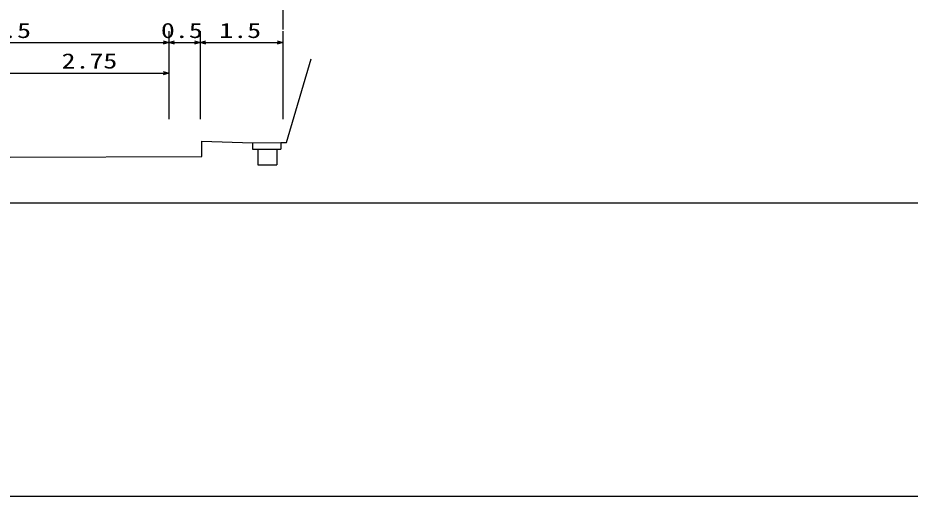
# Model space of a CAD drawing. Units: millimetres, scale not verified. Extents: x 40000 to 680000, y 20000 to 380000.
# Drawn here: x 372365 to 450012, y 205000 to 246619 of the extents above; entities that cross this region are included whole.
import ezdxf
from ezdxf.enums import TextEntityAlignment as Align

# ---------------------------------------------------------------- set-up
doc = ezdxf.new("R2010")
doc.units = ezdxf.units.MM
doc.header["$LTSCALE"] = 1000
doc.layers.add('M-BGD', color=7, linetype='Continuous', lineweight=25)
doc.layers.add('M-TTL-BAND', color=7, linetype='Continuous', lineweight=25)
doc.styles.add('ＭＳ ゴシック', font='')
doc.styles.get('ＭＳ ゴシック').set_extended_font_data('MS Gothic')

# ---------------------------------------------------------------- blocks, each defined once
blk = doc.blocks.new('BUHIN1271')
at = {"color": 7, "linetype": 'Continuous', "lineweight": 25}
blk.add_lwpolyline([(168, -492), (0, 0), (403, -328)], dxfattribs=at)
blk = doc.blocks.new('BUHIN1270')
at = {"color": 7, "linetype": 'Continuous', "lineweight": 25}
blk.add_lwpolyline([(-168, 492), (0, 0), (-403, 328)], dxfattribs=at)

msp = doc.modelspace()

# ---------------------------------------------------------------- linework, layer by layer
at = {"layer": 'M-BGD'}
for p, q in [((395434, 248957), (395434, 245605)), ((385498, 245468), (385498, 237793)), ((388228, 245468), (388228, 237793)), ((395434, 245468), (395434, 237793)), ((357889, 244468), (385498, 244468)), ((385498, 244468), (388228, 244468)), ((388228, 244468), (395434, 244468)), ((395734, 235761), (397887, 243057)), ((371542, 241813), (385498, 241813)), ((388377, 234560), (388387, 235892)), ((388387, 235892), (392795, 235754)), ((392795, 235754), (395236, 235760)), ((392795, 235754), (392797, 235181)), ((395236, 235760), (395734, 235761)), ((395236, 235760), (395238, 235187)), ((371697, 234487), (388377, 234560)), ((392797, 235181), (395238, 235187)), ((393245, 235182), (393249, 233837)), ((394889, 235186), (394892, 233841)), ((393249, 233837), (394892, 233841)), ((62056, 230512), (556866, 230512))]:
    msp.add_line(p, q, dxfattribs=at)
msp.add_lwpolyline([(384998, 241957), (385498, 241813), (384998, 241670)], dxfattribs=at)
at = {"layer": 'M-TTL-BAND'}
msp.add_line((40000, 205000), (579000, 205000), dxfattribs=at)

# ---------------------------------------------------------------- block references
at = {"layer": 'M-BGD', "rotation": 235.07012}
for name, p in [('BUHIN1271', (385498, 244468)), ('BUHIN1270', (385498, 244468)), ('BUHIN1271', (388228, 244468)), ('BUHIN1270', (388228, 244468)), ('BUHIN1271', (395434, 244468))]:
    msp.add_blockref(name, p, dxfattribs=at)

# ---------------------------------------------------------------- texts
at = {"layer": 'M-BGD', "style": 'ＭＳ ゴシック', "width": 1.35}
for s, p in [('5.5', (369873, 244468)), ('0.5', (384815, 244468)), ('1.5', (389897, 244468)), ('2.75', (376168, 241813))]:
    msp.add_text(s, height=1320, dxfattribs=at).set_placement(p, align=Align.BOTTOM_LEFT)

doc.saveas('drawing.dxf')
